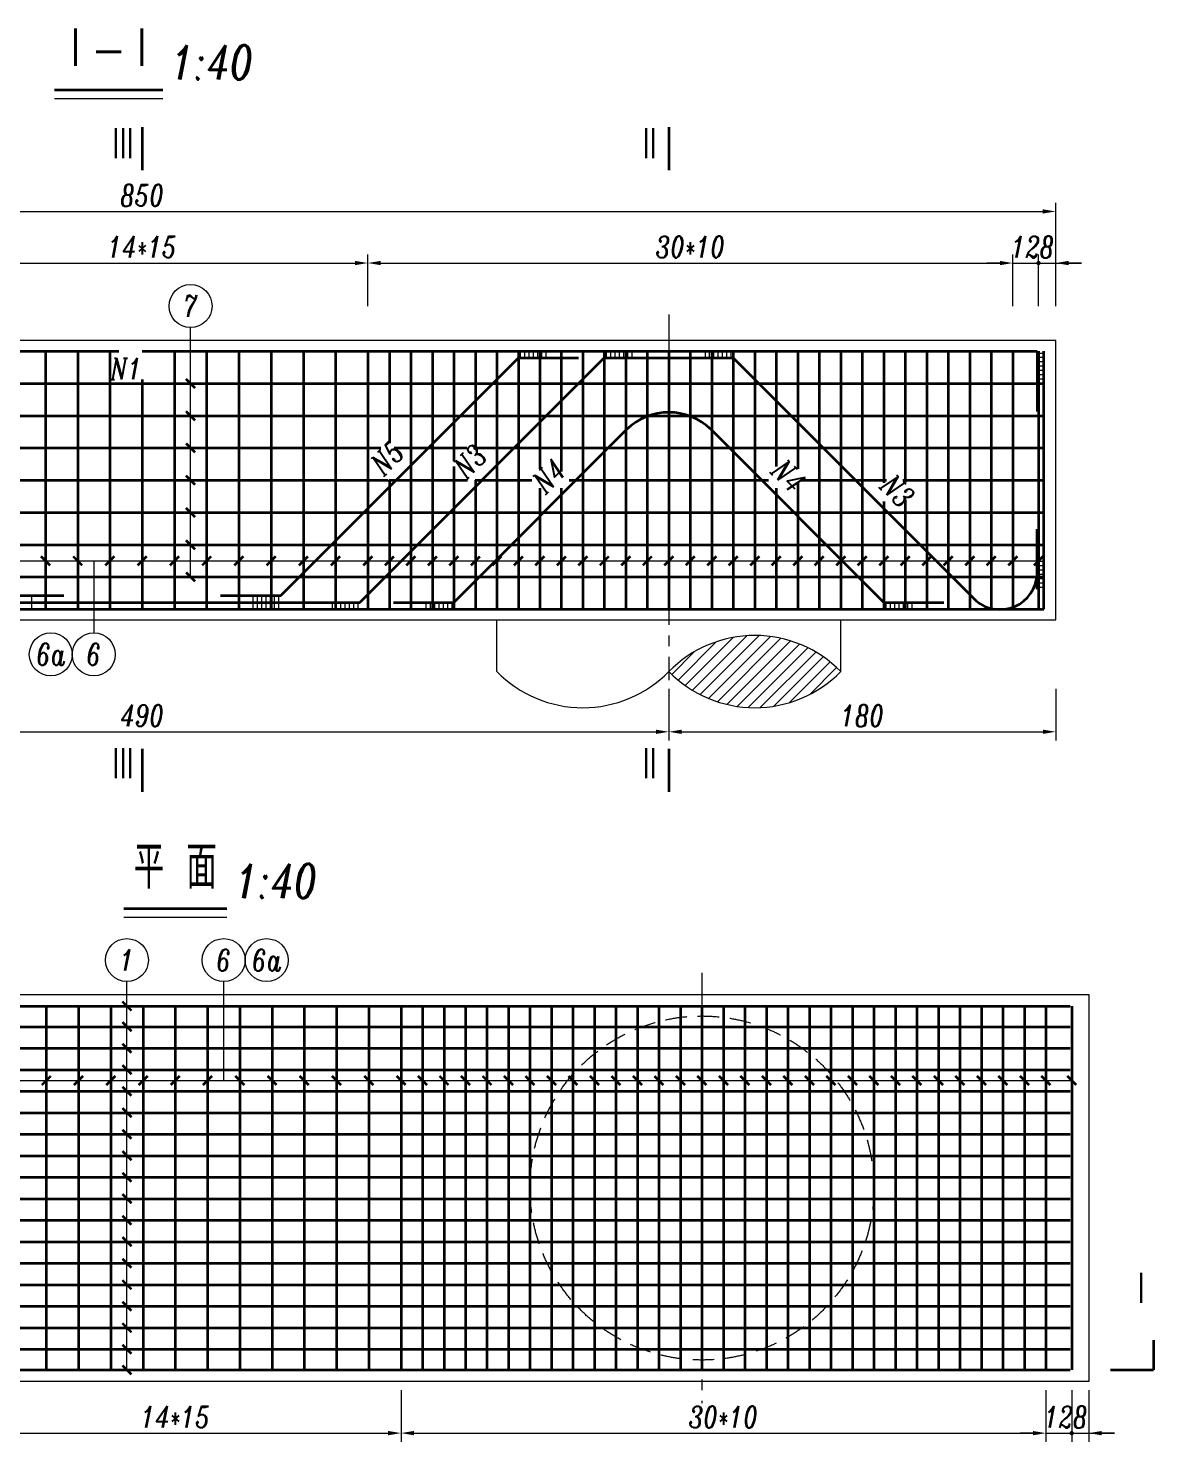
# Model space of a CAD drawing. Extents: x 4631 to 36098, y 260 to 13622.
# Drawn here: x 9151 to 14419, y 7048 to 13622 of the extents above; entities that cross this region are included whole.
import ezdxf
from ezdxf.enums import TextEntityAlignment as Align

# ---------------------------------------------------------------- set-up
doc = ezdxf.new("R2010")
doc.units = 0
doc.linetypes.add('CENTER', pattern=[50.8, 31.75, -6.35, 6.35, -6.35])
doc.linetypes.add('DASHED', pattern=[19.05, 12.7, -6.35])
for name, color, linetype, lineweight in [('填充', 4, 'Continuous', 15), ('工作线', 1, 'Continuous', 35), ('文字', 7, 'Continuous', 15), ('构造', 7, 'Continuous', 20), ('构造虚线', 6, 'DASHED', 20), ('标注', 3, 'Continuous', 15), ('轴线', 2, 'CENTER', 15), ('钢筋', 1, 'Continuous', 35)]:
    doc.layers.add(name, color=color, linetype=linetype, lineweight=lineweight)
doc.styles.add('标注', font='ITALC1.SHX', dxfattribs={"width": 0.75, "bigfont": 'fsdb.shx'})
doc.dimstyles.new('DimStyle40', dxfattribs={"dimtxt": 100, "dimasz": 60, "dimexe": 40, "dimexo": 40, "dimgap": 25, "dimtad": 1, "dimdec": 1, "dimlfac": 0.1, "dimdsep": 46, "dimtxsty": '标注', "dimsah": 1, "dimcen": 0, "dimclrd": 256, "dimclre": 256, "dimclrt": 256, "dimadec": 1, "dimazin": 2, "dimtfac": 1, "dimtdec": 4, "dimtmove": 2, "dimatfit": 3, "dimfxl": 1, "dimtolj": 1, "dimtzin": 0, "dimlwd": -1, "dimlwe": -1, "dimarcsym": 0})

# ---------------------------------------------------------------- blocks, each defined once
blk = doc.blocks.new('*D5')
at = {"layer": 'Defpoints', "color": 0}
for p in [(8785, 7328.490018), (10885, 7328.490018), (10885, 7088.490018)]:
    blk.add_point(p, dxfattribs=at)
at = {"layer": '标注'}
for p, q in [((8785, 7288.490018), (8785, 7048.490018)), ((10885, 7288.490018), (10885, 7048.490018)), ((8845, 7088.490018), (10825, 7088.490018))]:
    blk.add_line(p, q, dxfattribs=at)
for points in [[(8845, 7098.490018), (8845, 7078.490018), (8785, 7088.490018)], [(10825, 7098.490018), (10825, 7078.490018), (10885, 7088.490018)]]:
    blk.add_solid(points, dxfattribs=at)
at = {"layer": '标注', "insert": (9835, 7163.491018), "char_height": 100, "attachment_point": 5, "style": '标注'}
blk.add_mtext('\\A1;14*15', dxfattribs=at)
blk = doc.blocks.new('*D6')
at = {"layer": 'Defpoints', "color": 0}
for p in [(10885, 7328.490018), (13885, 7328.490018), (13885, 7088.490018)]:
    blk.add_point(p, dxfattribs=at)
at = {"layer": '标注'}
for p, q in [((10885, 7288.490018), (10885, 7048.490018)), ((13885, 7288.490018), (13885, 7048.490018)), ((10945, 7088.490018), (13825, 7088.490018))]:
    blk.add_line(p, q, dxfattribs=at)
for points in [[(10945, 7098.490018), (10945, 7078.490018), (10885, 7088.490018)], [(13825, 7098.490018), (13825, 7078.490018), (13885, 7088.490018)]]:
    blk.add_solid(points, dxfattribs=at)
at = {"layer": '标注', "insert": (12385, 7163.491018), "char_height": 100, "attachment_point": 5, "style": '标注'}
blk.add_mtext('\\A1;30*10', dxfattribs=at)
blk = doc.blocks.new('Dot_User')
blk.add_line((0, 0), (-1, 0))
at = {"layer": '标注', "const_width": 0.1653, "flags": 128}
blk.add_lwpolyline([(-0.08265, 0, 1), (0.08265, 0, 1)], format="xyb", close=True, dxfattribs=at)
blk = doc.blocks.new('*D7')
at = {"layer": 'Defpoints', "color": 0}
for p in [(13885, 7328.490018), (14005, 7328.490018), (14005, 7088.490018)]:
    blk.add_point(p, dxfattribs=at)
at = {"layer": '标注'}
for p, q in [((13885, 7288.490018), (13885, 7048.490018)), ((14005, 7288.490018), (14005, 7048.490018)), ((13825, 7088.490018), (13765, 7088.490018)), ((13885, 7088.490018), (14005, 7088.490018)), ((14065, 7088.490018), (14125, 7088.490018))]:
    blk.add_line(p, q, dxfattribs=at)
blk.add_solid([(13825, 7098.490018), (13825, 7078.490018), (13885, 7088.490018)], dxfattribs=at)
at = {"layer": '标注', "xscale": 60, "yscale": 60, "zscale": 60, "rotation": 180}
blk.add_blockref('Dot_User', (14005, 7088.490018), dxfattribs=at)
at = {"layer": '标注', "insert": (13945, 7163.491018), "char_height": 100, "attachment_point": 5, "style": '标注'}
blk.add_mtext('\\A1;12', dxfattribs=at)
blk = doc.blocks.new('*D8')
at = {"layer": 'Defpoints', "color": 0}
for p in [(14005, 7328.490018), (14085, 7328.490018), (14085, 7088.490018)]:
    blk.add_point(p, dxfattribs=at)
at = {"layer": '标注'}
for p, q in [((14005, 7288.490018), (14005, 7048.490018)), ((14085, 7288.490018), (14085, 7048.490018)), ((14085, 7088.490018), (14205, 7088.490018)), ((14205, 7088.490018), (14145, 7088.490018))]:
    blk.add_line(p, q, dxfattribs=at)
blk.add_solid([(14145, 7098.490018), (14145, 7078.490018), (14085, 7088.490018)], dxfattribs=at)
at = {"layer": '标注', "insert": (14045, 7163.491018), "char_height": 100, "attachment_point": 5, "style": '标注'}
blk.add_mtext('\\A1;8', dxfattribs=at)
blk = doc.blocks.new('*D51')
at = {"layer": 'Defpoints', "color": 0}
for p in [(7230.833333, 10590.245009), (12130.833333, 10590.245009), (12130.833333, 10350.245009)]:
    blk.add_point(p, dxfattribs=at)
at = {"layer": '标注'}
for p, q in [((7230.833333, 10550.245009), (7230.833333, 10310.245009)), ((12130.833333, 10550.245009), (12130.833333, 10310.245009)), ((7290.833333, 10350.245009), (12070.833333, 10350.245009))]:
    blk.add_line(p, q, dxfattribs=at)
for points in [[(7290.833333, 10360.245009), (7290.833333, 10340.245009), (7230.833333, 10350.245009)], [(12070.833333, 10360.245009), (12070.833333, 10340.245009), (12130.833333, 10350.245009)]]:
    blk.add_solid(points, dxfattribs=at)
at = {"layer": '标注', "insert": (9680.833333, 10425.245009), "char_height": 100, "attachment_point": 5, "style": '标注'}
blk.add_mtext('\\A1;490', dxfattribs=at)
blk = doc.blocks.new('*D52')
at = {"layer": 'Defpoints', "color": 0}
for p in [(12130.833333, 10590.245009), (13930.833333, 10590.245009), (13930.833333, 10350.245009)]:
    blk.add_point(p, dxfattribs=at)
at = {"layer": '标注'}
for p, q in [((12130.833333, 10550.245009), (12130.833333, 10310.245009)), ((13930.833333, 10550.245009), (13930.833333, 10310.245009)), ((12190.833333, 10350.245009), (13870.833333, 10350.245009))]:
    blk.add_line(p, q, dxfattribs=at)
for points in [[(12190.833333, 10360.245009), (12190.833333, 10340.245009), (12130.833333, 10350.245009)], [(13870.833333, 10360.245009), (13870.833333, 10340.245009), (13930.833333, 10350.245009)]]:
    blk.add_solid(points, dxfattribs=at)
at = {"layer": '标注', "insert": (13030.833333, 10425.245009), "char_height": 100, "attachment_point": 5, "style": '标注'}
blk.add_mtext('\\A1;180', dxfattribs=at)
blk = doc.blocks.new('*D56')
at = {"layer": 'Defpoints', "color": 0}
for p in [(10730.833333, 12530.245009), (8630.833333, 12290.245009), (10730.833333, 12290.245009)]:
    blk.add_point(p, dxfattribs=at)
at = {"layer": '标注'}
for p, q in [((8630.833333, 12330.245009), (8630.833333, 12570.245009)), ((10730.833333, 12330.245009), (10730.833333, 12570.245009)), ((8690.833333, 12530.245009), (10670.833333, 12530.245009))]:
    blk.add_line(p, q, dxfattribs=at)
for points in [[(8690.833333, 12540.245009), (8690.833333, 12520.245009), (8630.833333, 12530.245009)], [(10670.833333, 12540.245009), (10670.833333, 12520.245009), (10730.833333, 12530.245009)]]:
    blk.add_solid(points, dxfattribs=at)
at = {"layer": '标注', "insert": (9680.833333, 12605.245009), "char_height": 100, "attachment_point": 5, "style": '标注'}
blk.add_mtext('\\A1;14*15', dxfattribs=at)
blk = doc.blocks.new('*D57')
at = {"layer": 'Defpoints', "color": 0}
for p in [(13730.833333, 12530.245009), (10730.833333, 12290.245009), (13730.833333, 12290.245009)]:
    blk.add_point(p, dxfattribs=at)
at = {"layer": '标注'}
for p, q in [((10730.833333, 12330.245009), (10730.833333, 12570.245009)), ((13730.833333, 12330.245009), (13730.833333, 12570.245009)), ((10790.833333, 12530.245009), (13670.833333, 12530.245009))]:
    blk.add_line(p, q, dxfattribs=at)
for points in [[(10790.833333, 12540.245009), (10790.833333, 12520.245009), (10730.833333, 12530.245009)], [(13670.833333, 12540.245009), (13670.833333, 12520.245009), (13730.833333, 12530.245009)]]:
    blk.add_solid(points, dxfattribs=at)
at = {"layer": '标注', "insert": (12230.833333, 12605.245009), "char_height": 100, "attachment_point": 5, "style": '标注'}
blk.add_mtext('\\A1;30*10', dxfattribs=at)
blk = doc.blocks.new('*D58')
at = {"layer": 'Defpoints', "color": 0}
for p in [(13850.833333, 12530.245009), (13730.833333, 12290.245009), (13850.833333, 12290.245009)]:
    blk.add_point(p, dxfattribs=at)
at = {"layer": '标注'}
for p, q in [((13730.833333, 12330.245009), (13730.833333, 12570.245009)), ((13850.833333, 12330.245009), (13850.833333, 12570.245009)), ((13670.833333, 12530.245009), (13610.833333, 12530.245009)), ((13730.833333, 12530.245009), (13850.833333, 12530.245009)), ((13910.833333, 12530.245009), (13970.833333, 12530.245009))]:
    blk.add_line(p, q, dxfattribs=at)
blk.add_solid([(13670.833333, 12540.245009), (13670.833333, 12520.245009), (13730.833333, 12530.245009)], dxfattribs=at)
at = {"layer": '标注', "xscale": 60, "yscale": 60, "zscale": 60, "rotation": 180}
blk.add_blockref('Dot_User', (13850.833333, 12530.245009), dxfattribs=at)
at = {"layer": '标注', "insert": (13790.833333, 12605.246009), "char_height": 100, "attachment_point": 5, "style": '标注'}
blk.add_mtext('\\A1;12', dxfattribs=at)
blk = doc.blocks.new('*D59')
at = {"layer": 'Defpoints', "color": 0}
for p in [(13930.833333, 12530.245009), (13850.833333, 12290.245009), (13930.833333, 12290.245009)]:
    blk.add_point(p, dxfattribs=at)
at = {"layer": '标注'}
for p, q in [((13850.833333, 12330.245009), (13850.833333, 12570.245009)), ((13930.833333, 12330.245009), (13930.833333, 12570.245009)), ((13930.833333, 12530.245009), (14050.833333, 12530.245009)), ((14050.833333, 12530.245009), (13990.833333, 12530.245009))]:
    blk.add_line(p, q, dxfattribs=at)
blk.add_solid([(13990.833333, 12540.245009), (13990.833333, 12520.245009), (13930.833333, 12530.245009)], dxfattribs=at)
at = {"layer": '标注', "insert": (13890.833333, 12605.246009), "char_height": 100, "attachment_point": 5, "style": '标注'}
blk.add_mtext('\\A1;8', dxfattribs=at)
blk = doc.blocks.new('*D60')
at = {"layer": 'Defpoints', "color": 0}
for p in [(13930.8, 12770.2), (5430.8, 12530.2), (13930.8, 12530.2)]:
    blk.add_point(p, dxfattribs=at)
at = {"layer": '标注'}
for p, q in [((5430.8, 12570.2), (5430.8, 12810.2)), ((5490.8, 12770.2), (13870.8, 12770.2)), ((13930.8, 12570.2), (13930.8, 12810.2))]:
    blk.add_line(p, q, dxfattribs=at)
for points in [[(5490.8, 12780.2), (5490.8, 12760.2), (5430.8, 12770.2)], [(13870.8, 12780.2), (13870.8, 12760.2), (13930.8, 12770.2)]]:
    blk.add_solid(points, dxfattribs=at)
at = {"layer": '标注', "insert": (9680.8, 12845.2), "char_height": 100, "attachment_point": 5, "style": '标注'}
blk.add_mtext('\\A1;850', dxfattribs=at)

msp = doc.modelspace()

# ---------------------------------------------------------------- hatches: boundary and pattern name
at = {"layer": '填充'}
h = msp.add_hatch(dxfattribs=at)
h.set_pattern_fill('ANSI31', color=256, scale=12.5984, style=0)
edge = h.paths.add_edge_path()
edge.add_arc((12530.83, 11022.16), 560, -135.584691, -44.415309)
edge.add_arc((12530.83, 10238.33), 560, 44.415309, 135.584691)

# ---------------------------------------------------------------- linework, layer by layer
at = {"layer": '工作线'}
for p, q in [((9273.1, 13335.25), (9776.9, 13335.25)), ((9680.83, 13161.91), (9680.83, 12961.91)), ((12130.83, 13161.91), (12130.83, 12961.91)), ((9680.83, 10270.25), (9680.83, 10070.25)), ((12130.83, 10270.25), (12130.83, 10070.25)), ((9595, 9528.49), (10075, 9528.49)), ((14385, 7520.97), (14385, 7382.49)), ((14185, 7382.49), (14385, 7382.49))]:
    msp.add_line(p, q, dxfattribs=at)
msp.add_solid([(14378, 7598.49), (14378, 7515.31), (14419.33, 7491.45), (14378, 7598.49)], dxfattribs=at)
at = {"layer": '文字'}
for p, q in [((9273.1, 13295.25), (9776.9, 13295.25)), ((11440.83, 12088.65), (11440.83, 12120.25)), ((11460.83, 12088.65), (11460.83, 12120.25)), ((11480.83, 12088.65), (11480.83, 12120.25)), ((11500.83, 12088.65), (11500.83, 12120.25)), ((11520.83, 12088.65), (11520.83, 12120.25)), ((11540.83, 12088.65), (11540.83, 12120.25)), ((11560.83, 12088.65), (11560.83, 12120.25)), ((11840.83, 12088.65), (11840.83, 12120.25)), ((11860.83, 12088.65), (11860.83, 12120.25)), ((11880.83, 12088.65), (11880.83, 12120.25)), ((11900.83, 12088.65), (11900.83, 12120.25)), ((11920.83, 12088.65), (11920.83, 12120.25)), ((11940.83, 12088.65), (11940.83, 12120.25)), ((11960.83, 12088.65), (11960.83, 12120.25)), ((12300.83, 12088.65), (12300.83, 12120.25)), ((12320.83, 12088.65), (12320.83, 12120.25)), ((12340.83, 12088.65), (12340.83, 12120.25)), ((12360.83, 12088.65), (12360.83, 12120.25)), ((12380.83, 12088.65), (12380.83, 12120.25)), ((12400.83, 12088.65), (12400.83, 12120.25)), ((12420.83, 12088.65), (12420.83, 12120.25)), ((13875.83, 12110.25), (13844.23, 12110.25)), ((13875.83, 12090.25), (13844.23, 12090.25)), ((13875.83, 12070.25), (13844.23, 12070.25)), ((13875.83, 12050.25), (13844.23, 12050.25)), ((13875.83, 12030.25), (13844.23, 12030.25)), ((13875.83, 12010.25), (13844.23, 12010.25)), ((13875.83, 11990.25), (13844.23, 11990.25)), ((13844.23, 11143.23), (13875.83, 11143.23)), ((13844.23, 11123.23), (13875.83, 11123.23)), ((13844.23, 11103.23), (13875.83, 11103.23)), ((13844.23, 11083.23), (13875.83, 11083.23)), ((13844.23, 11063.23), (13875.83, 11063.23)), ((9166.03, 10983.45), (9166.03, 10920.25)), ((10195.63, 10983.45), (10195.63, 10920.25)), ((10215.63, 10983.45), (10215.63, 10920.25)), ((10235.63, 10983.45), (10235.63, 10920.25)), ((10255.63, 10983.45), (10255.63, 10920.25)), ((10275.63, 10983.45), (10275.63, 10920.25)), ((10295.63, 10983.45), (10295.63, 10920.25)), ((10315.63, 10983.45), (10315.63, 10920.25)), ((13844.23, 11043.23), (13875.83, 11043.23)), ((13844.23, 11023.23), (13875.83, 11023.23)), ((10564.03, 10951.85), (10564.03, 10920.25)), ((10584.03, 10951.85), (10584.03, 10920.25)), ((10604.03, 10951.85), (10604.03, 10920.25)), ((10624.03, 10951.85), (10624.03, 10920.25)), ((10644.03, 10951.85), (10644.03, 10920.25)), ((10664.03, 10951.85), (10664.03, 10920.25)), ((10684.03, 10951.85), (10684.03, 10920.25)), ((11000.83, 10951.85), (11000.83, 10920.25)), ((11020.83, 10951.85), (11020.83, 10920.25)), ((11040.83, 10951.85), (11040.83, 10920.25)), ((11060.83, 10951.85), (11060.83, 10920.25)), ((11080.83, 10951.85), (11080.83, 10920.25)), ((11100.83, 10951.85), (11100.83, 10920.25)), ((11120.83, 10951.85), (11120.83, 10920.25)), ((13140.83, 10951.85), (13140.83, 10920.25)), ((13160.83, 10951.85), (13160.83, 10920.25)), ((13180.83, 10951.85), (13180.83, 10920.25)), ((13200.83, 10951.85), (13200.83, 10920.25)), ((13220.83, 10951.85), (13220.83, 10920.25)), ((13240.83, 10951.85), (13240.83, 10920.25)), ((13260.83, 10951.85), (13260.83, 10920.25)), ((9595, 9488.49), (10075, 9488.49))]:
    msp.add_line(p, q, dxfattribs=at)
at = {"layer": '构造'}
for p, q in [((9680.83, 12170.25), (5430.83, 12170.25)), ((13930.83, 12170.25), (9680.83, 12170.25)), ((13930.83, 10870.25), (13930.83, 12170.25)), ((5430.83, 10870.25), (9680.83, 10870.25)), ((9680.83, 10870.25), (13930.83, 10870.25)), ((11330.83, 10630.25), (11330.83, 10870.25)), ((12930.83, 10630.25), (12930.83, 10870.25)), ((5585, 9128.49), (14085, 9128.49)), ((14085, 9128.49), (14085, 7328.49)), ((14085, 7328.49), (5585, 7328.49))]:
    msp.add_line(p, q, dxfattribs=at)
at = {"layer": '构造虚线', "ltscale": 7.874016}
msp.add_circle((12285, 8228.49), 800, dxfattribs=at)
at = {"layer": '标注'}
for p, q in [((9905.83, 11070.25), (9905.83, 12230.25)), ((9905.83, 12230.25), (9905.83, 12230.25)), ((5510.83, 11145.25), (13850.83, 11145.25)), ((9455.83, 11145.25), (9455.83, 10810.25)), ((9610, 7382.49), (9610, 9188.49)), ((9610, 9188.49), (9610, 9188.49)), ((10060, 8728.49), (10060, 9188.49)), ((5665, 8728.49), (14005, 8728.49))]:
    msp.add_line(p, q, dxfattribs=at)
at = {"layer": '标注', "const_width": 12, "flags": 128}
for points in [[(9927.05, 11949.03), (9884.62, 11991.46)], [(9927.05, 11799.03), (9884.62, 11841.46)], [(9927.05, 11649.03), (9884.62, 11691.46)], [(9927.05, 11499.03), (9884.62, 11541.46)], [(9927.05, 11349.03), (9884.62, 11391.46)], [(9927.05, 11199.03), (9884.62, 11241.46)], [(9209.62, 11166.46), (9252.05, 11124.03)], [(9359.62, 11166.46), (9402.05, 11124.03)], [(9552.05, 11166.46), (9509.62, 11124.03)], [(9702.05, 11166.46), (9659.62, 11124.03)], [(9852.05, 11166.46), (9809.62, 11124.03)], [(10002.05, 11166.46), (9959.62, 11124.03)], [(10152.05, 11166.46), (10109.62, 11124.03)], [(10302.05, 11166.46), (10259.62, 11124.03)], [(10452.05, 11166.46), (10409.62, 11124.03)], [(10602.05, 11166.46), (10559.62, 11124.03)], [(10752.05, 11166.46), (10709.62, 11124.03)], [(10852.05, 11166.46), (10809.62, 11124.03)], [(10952.05, 11166.46), (10909.62, 11124.03)], [(11052.05, 11166.46), (11009.62, 11124.03)], [(11152.05, 11166.46), (11109.62, 11124.03)], [(11252.05, 11166.46), (11209.62, 11124.03)], [(11352.05, 11166.46), (11309.62, 11124.03)], [(11452.05, 11166.46), (11409.62, 11124.03)], [(11552.05, 11166.46), (11509.62, 11124.03)], [(11652.05, 11166.46), (11609.62, 11124.03)], [(11752.05, 11166.46), (11709.62, 11124.03)], [(11852.05, 11166.46), (11809.62, 11124.03)], [(11952.05, 11166.46), (11909.62, 11124.03)], [(12052.05, 11166.46), (12009.62, 11124.03)], [(12152.05, 11166.46), (12109.62, 11124.03)], [(12252.05, 11166.46), (12209.62, 11124.03)], [(12352.05, 11166.46), (12309.62, 11124.03)], [(12452.05, 11166.46), (12409.62, 11124.03)], [(12552.05, 11166.46), (12509.62, 11124.03)], [(12652.05, 11166.46), (12609.62, 11124.03)], [(12752.05, 11166.46), (12709.62, 11124.03)], [(12852.05, 11166.46), (12809.62, 11124.03)], [(12952.05, 11166.46), (12909.62, 11124.03)], [(13052.05, 11166.46), (13009.62, 11124.03)], [(13152.05, 11166.46), (13109.62, 11124.03)], [(13252.05, 11166.46), (13209.62, 11124.03)], [(13352.05, 11166.46), (13309.62, 11124.03)], [(13452.05, 11166.46), (13409.62, 11124.03)], [(13552.05, 11166.46), (13509.62, 11124.03)], [(13652.05, 11166.46), (13609.62, 11124.03)], [(13752.05, 11166.46), (13709.62, 11124.03)], [(13872.05, 11166.46), (13829.62, 11124.03)], [(9927.05, 11049.03), (9884.62, 11091.46)], [(9631.21, 9053.28), (9588.79, 9095.7)], [(9631.21, 8957.28), (9588.79, 8999.7)], [(9631.21, 8857.28), (9588.79, 8899.7)], [(9213.79, 8707.28), (9256.21, 8749.7)], [(9363.79, 8707.28), (9406.21, 8749.7)], [(9513.79, 8707.28), (9556.21, 8749.7)], [(9631.21, 8757.28), (9588.79, 8799.7)], [(9663.79, 8707.28), (9706.21, 8749.7)], [(9813.79, 8707.28), (9856.21, 8749.7)], [(9963.79, 8707.28), (10006.21, 8749.7)], [(10156.21, 8707.28), (10113.79, 8749.7)], [(10306.21, 8707.28), (10263.79, 8749.7)], [(10456.21, 8707.28), (10413.79, 8749.7)], [(10606.21, 8707.28), (10563.79, 8749.7)], [(10756.21, 8707.28), (10713.79, 8749.7)], [(10906.21, 8707.28), (10863.79, 8749.7)], [(11006.21, 8707.28), (10963.79, 8749.7)], [(11106.21, 8707.28), (11063.79, 8749.7)], [(11206.21, 8707.28), (11163.79, 8749.7)], [(11306.21, 8707.28), (11263.79, 8749.7)], [(11406.21, 8707.28), (11363.79, 8749.7)], [(11506.21, 8707.28), (11463.79, 8749.7)], [(11606.21, 8707.28), (11563.79, 8749.7)], [(11706.21, 8707.28), (11663.79, 8749.7)], [(11806.21, 8707.28), (11763.79, 8749.7)], [(11906.21, 8707.28), (11863.79, 8749.7)], [(12006.21, 8707.28), (11963.79, 8749.7)], [(12106.21, 8707.28), (12063.79, 8749.7)], [(12206.21, 8707.28), (12163.79, 8749.7)], [(12306.21, 8707.28), (12263.79, 8749.7)], [(12406.21, 8707.28), (12363.79, 8749.7)], [(12506.21, 8707.28), (12463.79, 8749.7)], [(12606.21, 8707.28), (12563.79, 8749.7)], [(12706.21, 8707.28), (12663.79, 8749.7)], [(12806.21, 8707.28), (12763.79, 8749.7)], [(12906.21, 8707.28), (12863.79, 8749.7)], [(13006.21, 8707.28), (12963.79, 8749.7)], [(13106.21, 8707.28), (13063.79, 8749.7)], [(13206.21, 8707.28), (13163.79, 8749.7)], [(13306.21, 8707.28), (13263.79, 8749.7)], [(13406.21, 8707.28), (13363.79, 8749.7)], [(13506.21, 8707.28), (13463.79, 8749.7)], [(13606.21, 8707.28), (13563.79, 8749.7)], [(13706.21, 8707.28), (13663.79, 8749.7)], [(13806.21, 8707.28), (13763.79, 8749.7)], [(13906.21, 8707.28), (13863.79, 8749.7)], [(14026.21, 8707.28), (13983.79, 8749.7)], [(9631.21, 8657.28), (9588.79, 8699.7)], [(9631.21, 8557.28), (9588.79, 8599.7)], [(9631.21, 8457.28), (9588.79, 8499.7)], [(9631.21, 8357.28), (9588.79, 8399.7)], [(9631.21, 8257.28), (9588.79, 8299.7)], [(9631.21, 8157.28), (9588.79, 8199.7)], [(9631.21, 8057.28), (9588.79, 8099.7)], [(9631.21, 7957.28), (9588.79, 7999.7)], [(9631.21, 7857.28), (9588.79, 7899.7)], [(9631.21, 7757.28), (9588.79, 7799.7)], [(9631.21, 7657.28), (9588.79, 7699.7)], [(9631.21, 7557.28), (9588.79, 7599.7)], [(9631.21, 7457.28), (9588.79, 7499.7)], [(9631.21, 7361.28), (9588.79, 7403.7)]]:
    msp.add_lwpolyline(points, dxfattribs=at)
at = {"layer": '标注'}
for centre in [(9905.83, 12330.25), (9255.83, 10710.25), (9455.83, 10710.25), (9610, 9288.49), (10060, 9288.49), (10260, 9288.49)]:
    msp.add_circle(centre, 100, dxfattribs=at)
for centre, start, end in [((12530.83, 10238.33), 44.415309, 135.584691), ((11730.83, 11022.16), 224.415309, 315.584691), ((12530.83, 11022.16), 224.415309, 315.584691)]:
    msp.add_arc(centre, 560, start, end, dxfattribs=at)
at = {"layer": '轴线', "ltscale": 7.834646}
for p, q in [((12130.83, 12290.25), (12130.83, 10590.25)), ((12285, 9228.49), (12285, 7228.49))]:
    msp.add_line(p, q, dxfattribs=at)
at = {"layer": '钢筋'}
for p, q in [((5517.43, 12120.25), (9571.98, 12120.25)), ((9230.83, 12120.25), (9230.83, 10920.25)), ((9380.83, 12120.25), (9380.83, 10920.25)), ((9530.83, 12120.25), (9530.83, 10920.25)), ((9680.83, 12120.25), (13844.23, 12120.25)), ((9830.83, 12120.25), (9830.83, 10920.25)), ((9980.83, 12120.25), (9980.83, 10920.25)), ((10130.83, 12120.25), (10130.83, 10920.25)), ((10280.83, 12120.25), (10280.83, 10920.25)), ((10430.83, 12120.25), (10430.83, 10920.25)), ((10580.83, 12120.25), (10580.83, 10920.25)), ((10730.83, 12120.25), (10730.83, 10920.25)), ((10830.83, 12120.25), (10830.83, 11692.89)), ((10930.83, 12120.25), (10930.83, 10920.25)), ((11030.83, 12120.25), (11030.83, 10920.25)), ((11130.83, 12120.25), (11130.83, 11609.21)), ((11230.83, 12120.25), (11230.83, 11661.29)), ((11330.83, 12120.25), (11330.83, 10920.25)), ((11430.83, 12120.25), (11430.83, 10920.25)), ((11530.83, 12120.25), (11530.83, 11572.41)), ((11630.83, 12120.25), (11630.83, 11561.29)), ((11730.83, 12120.25), (11730.83, 10920.25)), ((11830.83, 12120.25), (11830.83, 10920.25)), ((11930.83, 12120.25), (11930.83, 10920.25)), ((12030.83, 12120.25), (12030.83, 10920.25)), ((12130.83, 12120.25), (12130.83, 10920.25)), ((12230.83, 12120.25), (12230.83, 10920.25)), ((12330.83, 12120.25), (12330.83, 10920.25)), ((12430.83, 12120.25), (12430.83, 10920.25)), ((12530.83, 12120.25), (12530.83, 10920.25)), ((12630.83, 12120.25), (12630.83, 11583.92)), ((12730.83, 12120.25), (12730.83, 11572.41)), ((12830.83, 12120.25), (12830.83, 10920.25)), ((12930.83, 12120.25), (12930.83, 10920.25)), ((13030.83, 12120.25), (13030.83, 10920.25)), ((13130.83, 12120.25), (13130.83, 11507.32)), ((13230.83, 12120.25), (13230.83, 11509.21)), ((13330.83, 12120.25), (13330.83, 10920.25)), ((13430.83, 12120.25), (13430.83, 10920.25)), ((13530.83, 12120.25), (13530.83, 10920.25)), ((13630.83, 12120.25), (13630.83, 10920.25)), ((13730.83, 12120.25), (13730.83, 10920.25)), ((13844.23, 12120.25), (13844.23, 11840.25)), ((13850.83, 12120.25), (13850.83, 10920.25)), ((13875.83, 10920.25), (13875.83, 12120.25)), ((10325.63, 10983.45), (11430.83, 12088.65)), ((10694.03, 10951.85), (11830.83, 12088.65)), ((11430.83, 12088.65), (11710.83, 12088.65)), ((11830.83, 12088.65), (12130.83, 12088.65)), ((12130.83, 12088.65), (12430.83, 12088.65)), ((12430.83, 12088.65), (13560.24, 10959.24)), ((5485.83, 11970.25), (9680.83, 11970.25)), ((9680.83, 11988.25), (9680.83, 10920.25)), ((9680.83, 11970.25), (13875.83, 11970.25)), ((5485.83, 11820.25), (9680.83, 11820.25)), ((9680.83, 11820.25), (13875.83, 11820.25)), ((11130.83, 10951.85), (11932.84, 11753.86)), ((12328.82, 11753.86), (13130.83, 10951.85)), ((8569.8, 11670.25), (9680.83, 11670.25)), ((9680.83, 11670.25), (10791.87, 11670.25)), ((10853.48, 11670.25), (11191.87, 11670.25)), ((11221.88, 11670.25), (13875.83, 11670.25)), ((11130.83, 11583.77), (11130.83, 10920.25)), ((8144.68, 11520.25), (9680.83, 11520.25)), ((9680.83, 11520.25), (10825.96, 11520.25)), ((10830.43, 11520.25), (11194.36, 11520.25)), ((10830.83, 11520.65), (10830.83, 10920.25)), ((11230.43, 11520.25), (11494.36, 11520.25)), ((11230.83, 11520.65), (11230.83, 10920.25)), ((11667.23, 11520.25), (12594.43, 11520.25)), ((12730.83, 11506.4), (12730.83, 10920.25)), ((12744.68, 11520.25), (13143.76, 11520.25)), ((13219.8, 11520.25), (13875.83, 11520.25)), ((11530.83, 11483.77), (11530.83, 10920.25)), ((11630.83, 11483.85), (11630.83, 10920.25)), ((12630.83, 11483.85), (12630.83, 10920.25)), ((13130.83, 11420.65), (13130.83, 10920.25)), ((13230.83, 11429.8), (13230.83, 10920.25)), ((6180.43, 11370.25), (9680.83, 11370.25)), ((9680.83, 11370.25), (13875.83, 11370.25)), ((13844.23, 11013.23), (13844.23, 11293.23)), ((5485.83, 11220.25), (9680.83, 11220.25)), ((9680.83, 11220.25), (13875.83, 11220.25)), ((7480.36, 11070.25), (9680.83, 11070.25)), ((9680.83, 11070.25), (13875.83, 11070.25)), ((9036.03, 10983.45), (9316.03, 10983.45)), ((10045.63, 10983.45), (10325.63, 10983.45)), ((5485.83, 10920.25), (13875.83, 10920.25)), ((8667.63, 10951.85), (10694.03, 10951.85)), ((10850.83, 10951.85), (11130.83, 10951.85)), ((13130.83, 10951.85), (13410.83, 10951.85)), ((5671.6, 9074.49), (13998.4, 9074.49)), ((9235, 9074.49), (9235, 7382.49)), ((9385, 9074.49), (9385, 7382.49)), ((9535, 9074.49), (9535, 7382.49)), ((9685, 9074.49), (9685, 7382.49)), ((9835, 9074.49), (9835, 7382.49)), ((9985, 9074.49), (9985, 7382.49)), ((10135, 9074.49), (10135, 7382.49)), ((10285, 9074.49), (10285, 7382.49)), ((10435, 9074.49), (10435, 7382.49)), ((10585, 9074.49), (10585, 7382.49)), ((10735, 9074.49), (10735, 7382.49)), ((10885, 9074.49), (10885, 7382.49)), ((10985, 9074.49), (10985, 7382.49)), ((11085, 9074.49), (11085, 7382.49)), ((11185, 9074.49), (11185, 7382.49)), ((11285, 9074.49), (11285, 7382.49)), ((11385, 9074.49), (11385, 7382.49)), ((11485, 9074.49), (11485, 7382.49)), ((11585, 9074.49), (11585, 7382.49)), ((11685, 9074.49), (11685, 7382.49)), ((11785, 9074.49), (11785, 7382.49)), ((11885, 9074.49), (11885, 7382.49)), ((11985, 9074.49), (11985, 7382.49)), ((12085, 9074.49), (12085, 7382.49)), ((12185, 9074.49), (12185, 7382.49)), ((12285, 9074.49), (12285, 7382.49)), ((12385, 9074.49), (12385, 7382.49)), ((12485, 9074.49), (12485, 7382.49)), ((12585, 9074.49), (12585, 7382.49)), ((12685, 9074.49), (12685, 7382.49)), ((12785, 9074.49), (12785, 7382.49)), ((12885, 9074.49), (12885, 7382.49)), ((12985, 9074.49), (12985, 7382.49)), ((13085, 9074.49), (13085, 7382.49)), ((13185, 9074.49), (13185, 7382.49)), ((13285, 9074.49), (13285, 7382.49)), ((13385, 9074.49), (13385, 7382.49)), ((13485, 9074.49), (13485, 7382.49)), ((13585, 9074.49), (13585, 7382.49)), ((13685, 9074.49), (13685, 7382.49)), ((13785, 9074.49), (13785, 7382.49)), ((13885, 9074.49), (13885, 7382.49)), ((14005, 9074.49), (14005, 7382.49)), ((5671.6, 8978.49), (13998.4, 8978.49)), ((5671.6, 8878.49), (13998.4, 8878.49)), ((5671.6, 8778.49), (13998.4, 8778.49)), ((5671.6, 8678.49), (13998.4, 8678.49)), ((5671.6, 8578.49), (13998.4, 8578.49)), ((5671.6, 8478.49), (13998.4, 8478.49)), ((5671.6, 8378.49), (13998.4, 8378.49)), ((5671.6, 8278.49), (13998.4, 8278.49)), ((5671.6, 8178.49), (13998.4, 8178.49)), ((5671.6, 8078.49), (13998.4, 8078.49)), ((5671.6, 7978.49), (13998.4, 7978.49)), ((5671.6, 7878.49), (13998.4, 7878.49)), ((5671.6, 7778.49), (13998.4, 7778.49)), ((5671.6, 7678.49), (13998.4, 7678.49)), ((5671.6, 7578.49), (13998.4, 7578.49)), ((5671.6, 7478.49), (13998.4, 7478.49)), ((5671.6, 7382.49), (13998.4, 7382.49))]:
    msp.add_line(p, q, dxfattribs=at)
for centre, radius, start, end in [((12130.83, 11555.87), 280, 45, 135), ((13671.43, 11091.79), 173.01, 230.006727, 357.16637)]:
    msp.add_arc(centre, radius, start, end, dxfattribs=at)

# ---------------------------------------------------------------- texts
at = {"layer": '文字', "style": '标注', "width": 0.75}
for s, p in [('Ⅰ-Ⅰ', (9525, 13367.25)), ('平 面', (9835, 9560.49))]:
    msp.add_text(s, height=200, dxfattribs=at).set_placement(p, align=Align.BOTTOM_CENTER)
for p in [(9816.9, 13335.25), (10115, 9528.49)]:
    msp.add_text('1:40', height=160, dxfattribs=at).set_placement(p, align=Align.BOTTOM_LEFT)
for s, p in [('Ⅲ', (9648.83, 13161.91)), ('Ⅱ', (12098.83, 13161.91))]:
    msp.add_text(s, height=160, dxfattribs=at).set_placement(p, align=Align.TOP_RIGHT)
for s, p in [('Ⅲ', (9648.83, 10070.25)), ('Ⅱ', (12098.83, 10070.25)), ('Ⅰ', (14385, 7630.49))]:
    msp.add_text(s, height=160, dxfattribs=at).set_placement(p, align=Align.BOTTOM_RIGHT)
at = {"layer": '标注', "style": '标注', "width": 0.75}
for s, p in [('7', (9905.83, 12330.25)), ('6a', (9255.83, 10710.25)), ('6', (9455.83, 10710.25)), ('1', (9610, 9288.49)), ('6', (10060, 9288.49)), ('6a', (10260, 9288.49))]:
    msp.add_text(s, height=100, dxfattribs=at).set_placement(p, align=Align.MIDDLE_CENTER)
msp.add_text('N1', height=100, dxfattribs=at).set_placement((9680.83, 12088.25), align=Align.TOP_RIGHT)
for s, rotation, p in [('N5', 45, (10878.23, 11568.05)), ('N3', 45, (11262.43, 11552.25)), ('N4', 45, (11630.83, 11483.85)), ('N4', -45, (12630.83, 11483.85)), ('N3', -45, (13137.53, 11413.95))]:
    msp.add_text(s, height=100, rotation=rotation, dxfattribs=at).set_placement(p, align=Align.BOTTOM_CENTER)

# ---------------------------------------------------------------- dimensions: what is measured, and where the dimension line sits
at = {"layer": '标注'}
for base, p1, p2, picture, middle in [((13930.83, 12770.25), (5430.83, 12530.25), (13930.83, 12530.25), '*D60', (9680.83, 12845.25)), ((12130.83, 10350.25), (7230.83, 10590.25), (12130.83, 10590.25), '*D51', (9680.83, 10425.25)), ((13930.83, 10350.25), (12130.83, 10590.25), (13930.83, 10590.25), '*D52', (13030.83, 10425.25))]:
    dim = msp.add_linear_dim(base=base, p1=p1, p2=p2, dimstyle='DimStyle40', override={"dimtxsty": '标注'}, dxfattribs=at)
    dim.commit()
    dim.dimension.update_dxf_attribs({"geometry": picture, "text_midpoint": middle})
for base, p1, p2, text, picture, middle in [((10730.83, 12530.25), (8630.83, 12290.25), (10730.83, 12290.25), '14*15', '*D56', (9680.83, 12605.25)), ((13730.83, 12530.25), (10730.83, 12290.25), (13730.83, 12290.25), '30*10', '*D57', (12230.83, 12605.25))]:
    dim = msp.add_linear_dim(base=base, p1=p1, p2=p2, text=text, dimstyle='DimStyle40', override={"dimtxsty": '标注'}, dxfattribs=at)
    dim.commit()
    dim.dimension.update_dxf_attribs({"geometry": picture, "text_midpoint": middle})
for base, p1, p2, text, override, picture, middle in [((13850.83, 12530.25), (13730.83, 12290.25), (13850.83, 12290.25), '12', {"dimtxsty": '标注', "dimblk2": 'Dot_User', "dimsah": 1}, '*D58', (13790.83, 12605.25)), ((10885, 7088.49), (8785, 7328.49), (10885, 7328.49), '14*15', {"dimtxsty": '标注'}, '*D5', (9835, 7163.49)), ((13885, 7088.49), (10885, 7328.49), (13885, 7328.49), '30*10', {"dimtxsty": '标注'}, '*D6', (12385, 7163.49)), ((14005, 7088.49), (13885, 7328.49), (14005, 7328.49), '12', {"dimtxsty": '标注', "dimblk2": 'Dot_User', "dimsah": 1}, '*D7', (13945, 7163.49))]:
    dim = msp.add_linear_dim(base=base, p1=p1, p2=p2, text=text, dimstyle='DimStyle40', override=override, dxfattribs=at)
    dim.commit()
    dim.dimension.update_dxf_attribs({"geometry": picture, "text_midpoint": middle, "dimtype": 160})
for base, p1, p2, picture, middle in [((13930.83, 12530.25), (13850.83, 12290.25), (13930.83, 12290.25), '*D59', (13890.83, 12605.25)), ((14085, 7088.49), (14005, 7328.49), (14085, 7328.49), '*D8', (14045, 7163.49))]:
    dim = msp.add_linear_dim(base=base, p1=p1, p2=p2, dimstyle='DimStyle40', override={"dimtxsty": '标注', "dimblk1": 'Dot_User', "dimsah": 1, "dimsd1": 1}, dxfattribs=at)
    dim.commit()
    dim.dimension.update_dxf_attribs({"geometry": picture, "text_midpoint": middle, "dimtype": 160})

doc.saveas('drawing.dxf')
